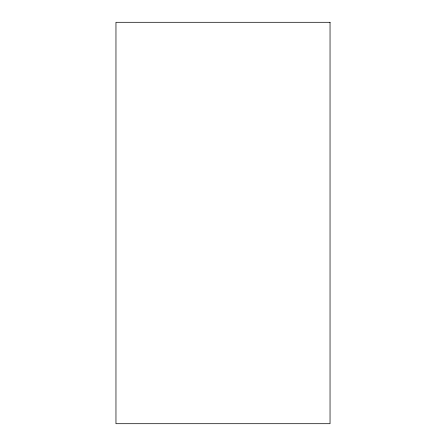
<?xml version="1.0" encoding="UTF-8"?>
<svg xmlns="http://www.w3.org/2000/svg" width="446" height="446" viewBox="0 0 446 446"><rect width="100%" height="100%" fill="white"/><g stroke="black" fill="none" stroke-linecap="round" stroke-linejoin="round"><path stroke-width="0.67" d="M330.04 22.3L115.96 22.3L115.96 423.7L330.04 423.7L330.04 22.3"/></g></svg>
